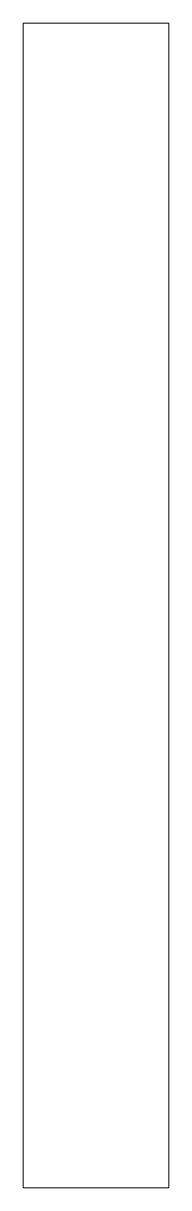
# Paper-space layout '_Izquierda' of a CAD drawing. Header units: millimetres. Extents: x -2.5 to 2.5, y -18.4 to 21.6.
import ezdxf

# ---------------------------------------------------------------- set-up
doc = ezdxf.new("R2010")
doc.units = ezdxf.units.MM

psp = doc.layouts.new('_Izquierda')

# ---------------------------------------------------------------- linework, layer by layer
at = {"color": 7, "linetype": 'Continuous', "lineweight": 15}
for p, q in [((2.5, 21.572), (-2.5, 21.572)), ((-2.5, 21.572), (-2.5, -18.418)), ((2.5, 21.572), (2.5, -18.418)), ((2.5, -18.418), (-2.5, -18.418))]:
    psp.add_line(p, q, dxfattribs=at)

doc.saveas('drawing.dxf')
